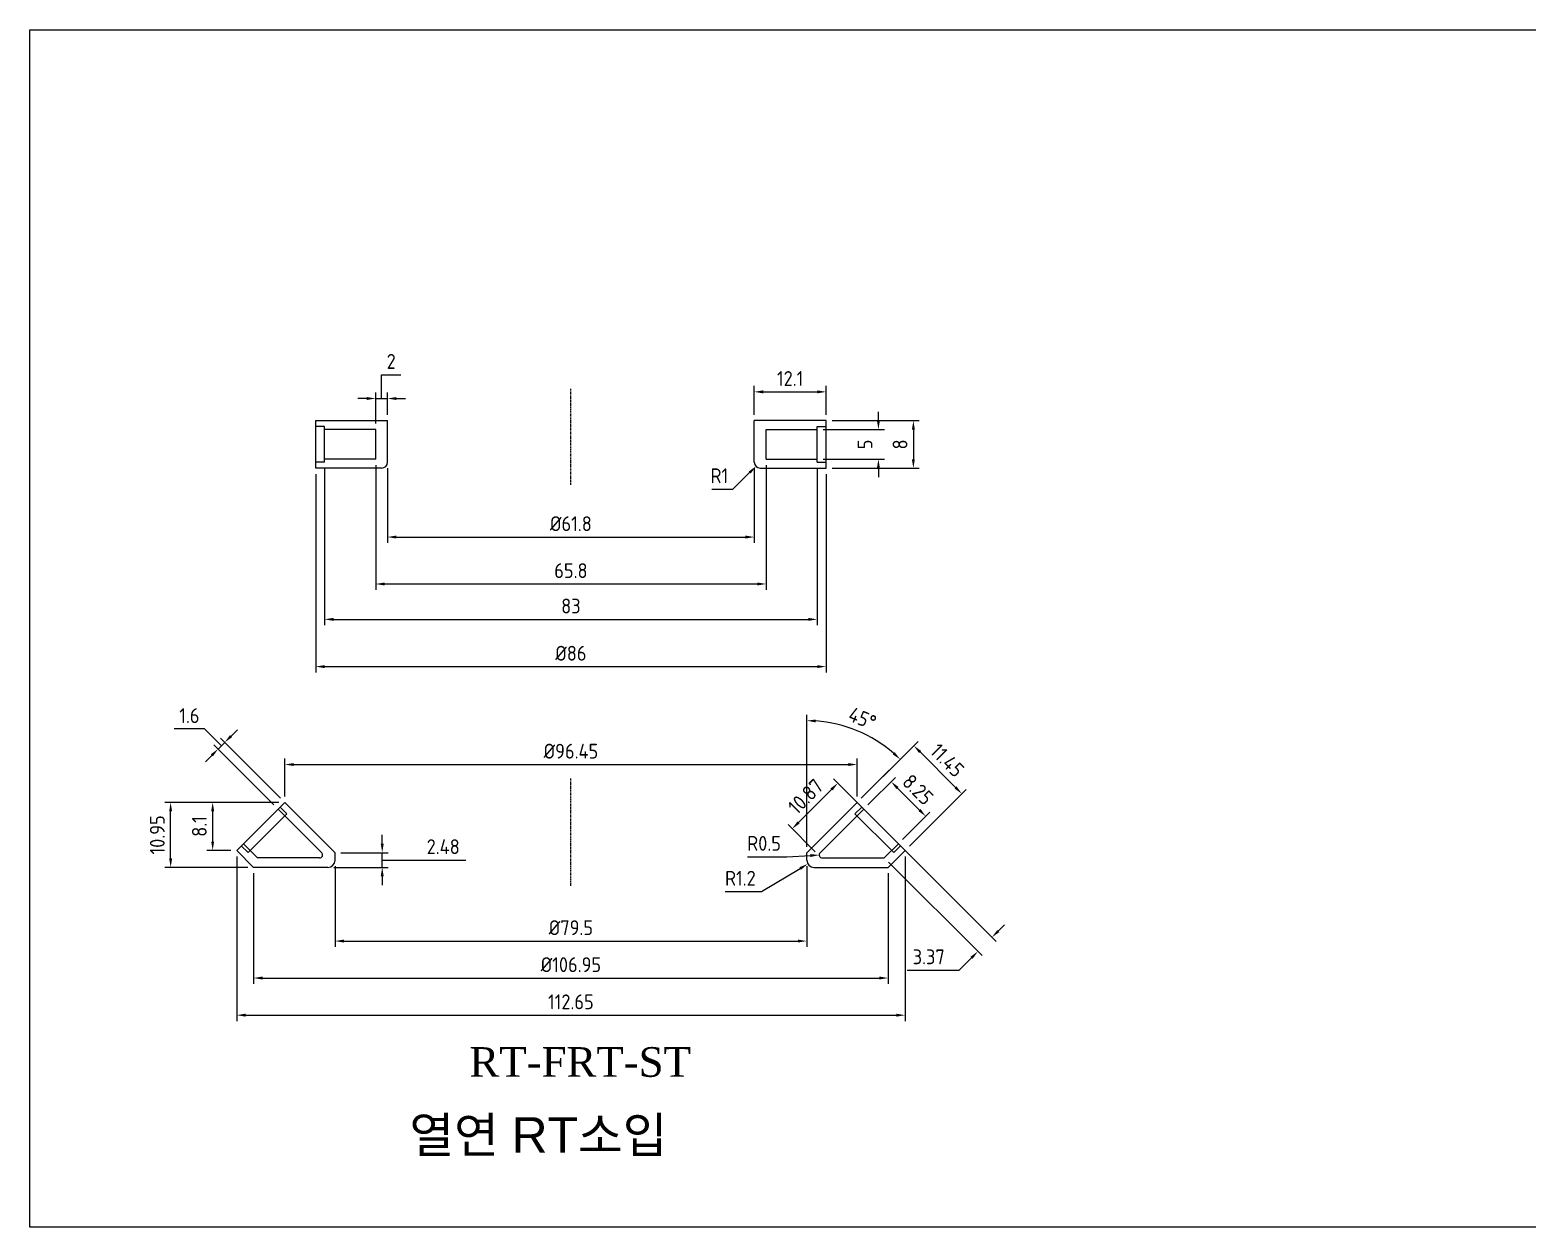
# Model space of a CAD drawing. Header units: inches. Extents: x 0 to 3212, y -602 to 1112.
# Drawn here: x 1891.3 to 2143.6, y -86.6 to 115.1 of the extents above; entities that cross this region are included whole.
import ezdxf

# ---------------------------------------------------------------- set-up
doc = ezdxf.new("R2010")
doc.units = ezdxf.units.IN
doc.linetypes.add('CENTER', pattern=[2, 1.25, -0.25, 0.25, -0.25])
doc.layers.add('03_Center', color=1, linetype='CENTER', lineweight=13)
doc.layers.add('도면 표제', color=7, linetype='Continuous')
doc.styles.add('ISOCP', font='isocp.shx')
doc.styles.get("Standard").update_dxf_attribs({"font": 'arial.ttf'})
doc.dimstyles.new('ILJINGLOBAL', dxfattribs={"dimtxt": 2.5, "dimasz": 1.5, "dimexe": 1, "dimexo": 1, "dimgap": 1, "dimtad": 1, "dimtoh": 1, "dimzin": 9, "dimdsep": 46, "dimtxsty": 'ISOCP', "dimcen": 0, "dimclrd": 1, "dimclre": 1, "dimclrt": 2, "dimazin": 2, "dimtm": 1e-09, "dimtfac": 1, "dimtofl": 0, "dimtmove": 1, "dimatfit": 3, "dimfxl": 1, "dimtolj": 1, "dimtzin": 0, "dimarcsym": 0})

# ---------------------------------------------------------------- blocks, each defined once
blk = doc.blocks.new('*D726')
at = {"color": 1, "lineweight": -2, "transparency": 16777216}
for p, q in [((1942.68, -25.75), (1942.68, -39.37)), ((2022.18, -25.75), (2022.18, -39.37)), ((1944.18, -38.37), (2020.68, -38.37))]:
    blk.add_line(p, q, dxfattribs=at)
at = {"color": 1, "transparency": 16777216}
for points in [[(1944.18, -38.12), (1944.18, -38.62), (1942.68, -38.37)], [(2020.68, -38.12), (2020.68, -38.62), (2022.18, -38.37)]]:
    blk.add_solid(points, dxfattribs=at)
at = {"layer": 'Defpoints', "color": 0, "transparency": 16777216}
for p in [(1942.68, -24.75), (2022.18, -24.75), (2022.18, -38.37)]:
    blk.add_point(p, dxfattribs=at)
at = {"color": 2, "transparency": 16777216, "insert": (1982.43, -36.12), "char_height": 2.5, "attachment_point": 5, "style": 'ISOCP'}
blk.add_mtext('\\A1;%%C79.5', dxfattribs=at)
blk = doc.blocks.new('*D727')
at = {"color": 1, "lineweight": -2, "transparency": 16777216}
for p, q in [((1928.96, -26.95), (1928.96, -45.6)), ((2035.91, -26.95), (2035.91, -45.6)), ((1930.46, -44.6), (2034.41, -44.6))]:
    blk.add_line(p, q, dxfattribs=at)
at = {"color": 1, "transparency": 16777216}
for points in [[(1930.46, -44.35), (1930.46, -44.85), (1928.96, -44.6)], [(2034.41, -44.35), (2034.41, -44.85), (2035.91, -44.6)]]:
    blk.add_solid(points, dxfattribs=at)
at = {"layer": 'Defpoints', "color": 0, "transparency": 16777216}
for p in [(1928.96, -25.95), (2035.91, -25.95), (2035.91, -44.6)]:
    blk.add_point(p, dxfattribs=at)
at = {"color": 2, "transparency": 16777216, "insert": (1982.43, -42.35), "char_height": 2.5, "attachment_point": 5, "style": 'ISOCP'}
blk.add_mtext('\\A1;%%C106.95', dxfattribs=at)
blk = doc.blocks.new('*D728')
at = {"color": 1, "lineweight": -2, "transparency": 16777216}
for p, q in [((1926.11, -24.11), (1926.11, -51.86)), ((2038.76, -24.11), (2038.76, -51.86)), ((1927.61, -50.86), (2037.26, -50.86))]:
    blk.add_line(p, q, dxfattribs=at)
at = {"color": 1, "transparency": 16777216}
for points in [[(1927.61, -50.61), (1927.61, -51.11), (1926.11, -50.86)], [(2037.26, -50.61), (2037.26, -51.11), (2038.76, -50.86)]]:
    blk.add_solid(points, dxfattribs=at)
at = {"layer": 'Defpoints', "color": 0, "transparency": 16777216}
for p in [(1926.11, -23.11), (2038.76, -23.11), (2038.76, -50.86)]:
    blk.add_point(p, dxfattribs=at)
at = {"color": 2, "transparency": 16777216, "insert": (1982.43, -48.61), "char_height": 2.5, "attachment_point": 5, "style": 'ISOCP'}
blk.add_mtext('\\A1;112.65', dxfattribs=at)
blk = doc.blocks.new('*D550')
at = {"color": 1, "lineweight": -2, "transparency": 16777216}
for p, q in [((1934.21, -14.01), (1934.21, -7.63)), ((1935.71, -8.63), (2029.16, -8.63)), ((2030.66, -14.01), (2030.66, -7.63))]:
    blk.add_line(p, q, dxfattribs=at)
at = {"color": 1, "transparency": 16777216}
for points in [[(1935.71, -8.38), (1935.71, -8.88), (1934.21, -8.63)], [(2029.16, -8.38), (2029.16, -8.88), (2030.66, -8.63)]]:
    blk.add_solid(points, dxfattribs=at)
at = {"layer": 'Defpoints', "color": 0, "transparency": 16777216}
for p in [(2030.66, -8.63), (1934.21, -15.01), (2030.66, -15.01)]:
    blk.add_point(p, dxfattribs=at)
at = {"color": 2, "transparency": 16777216, "insert": (1982.43, -6.38), "char_height": 2.5, "attachment_point": 5, "style": 'ISOCP'}
blk.add_mtext('\\A1;%%C96.45', dxfattribs=at)
blk = doc.blocks.new('*D729')
at = {"color": 1, "lineweight": -2, "transparency": 16777216}
for p, q in [((2022.18, -22.48), (2022.18, -0.24)), ((2031.36, -14.3), (2038.62, -7.04))]:
    blk.add_line(p, q, dxfattribs=at)
blk.add_arc((2022.18, -23.48), 22.24, 48.8648, 86.1352, dxfattribs=at)
at = {"color": 1, "transparency": 16777216}
for points in [[(2023.68, -1.54), (2023.69, -1.04), (2022.18, -1.24)], [(2036.99, -6.54), (2036.65, -6.91), (2037.91, -7.75)]]:
    blk.add_solid(points, dxfattribs=at)
at = {"layer": 'Defpoints', "color": 0, "transparency": 16777216}
for p in [(2033.31, -4.22), (2030.66, -15.01), (2022.18, -23.48), (2022.18, -23.48), (2022.18, -24.75)]:
    blk.add_point(p, dxfattribs=at)
at = {"color": 2, "transparency": 16777216, "insert": (2031.56, -0.85), "char_height": 2.5, "attachment_point": 5, "rotation": 337.5, "style": 'ISOCP'}
blk.add_mtext('\\A1;45°', dxfattribs=at)
blk = doc.blocks.new('*D551')
at = {"color": 1, "lineweight": -2, "transparency": 16777216}
for p, q in [((2031.36, -14.3), (2040.92, -4.75)), ((2041.27, -6.51), (2047.25, -12.49)), ((2039.46, -22.4), (2049.02, -12.85))]:
    blk.add_line(p, q, dxfattribs=at)
at = {"color": 1, "transparency": 16777216}
for points in [[(2041.45, -6.34), (2041.09, -6.69), (2040.21, -5.45)], [(2047.42, -12.31), (2047.07, -12.67), (2048.31, -13.55)]]:
    blk.add_solid(points, dxfattribs=at)
at = {"layer": 'Defpoints', "color": 0, "transparency": 16777216}
for p in [(2030.66, -15.01), (2048.31, -13.55), (2038.76, -23.11)]:
    blk.add_point(p, dxfattribs=at)
at = {"color": 2, "transparency": 16777216, "insert": (2045.85, -7.91), "char_height": 2.5, "attachment_point": 5, "rotation": 315, "style": 'ISOCP'}
blk.add_mtext('\\A1;11.45', dxfattribs=at)
blk = doc.blocks.new('*D730')
at = {"color": 1, "lineweight": -2, "transparency": 16777216}
for p, q in [((2014.57, -30.04), (2021.07, -26.14)), ((2008.42, -30.04), (2014.57, -30.04))]:
    blk.add_line(p, q, dxfattribs=at)
at = {"color": 1, "transparency": 16777216}
blk.add_solid([(2020.94, -25.93), (2021.2, -26.36), (2022.36, -25.37)], dxfattribs=at)
at = {"layer": 'Defpoints', "color": 0, "transparency": 16777216}
for p in [(2023.38, -24.75), (2022.36, -25.37)]:
    blk.add_point(p, dxfattribs=at)
at = {"color": 2, "transparency": 16777216, "insert": (2010.99, -27.79), "char_height": 2.5, "attachment_point": 5, "style": 'ISOCP'}
blk.add_mtext('\\A1;R1.2', dxfattribs=at)
blk = doc.blocks.new('*D731')
at = {"color": 1, "lineweight": -2, "transparency": 16777216}
for p, q in [((2038.33, -22.68), (2054.1, -38.45)), ((2035.95, -25.06), (2051.72, -40.83)), ((2054.45, -36.68), (2055.51, -35.62)), ((2047.86, -43.28), (2048.89, -42.24)), ((2049.95, -41.18), (2048.89, -42.24)), ((2039.11, -43.28), (2047.86, -43.28))]:
    blk.add_line(p, q, dxfattribs=at)
at = {"color": 1, "transparency": 16777216}
for points in [[(2054.28, -36.5), (2054.63, -36.86), (2053.39, -37.74)], [(2049.77, -41.01), (2050.13, -41.36), (2051.01, -40.12)]]:
    blk.add_solid(points, dxfattribs=at)
at = {"layer": 'Defpoints', "color": 0, "transparency": 16777216}
for p in [(2037.62, -21.97), (2035.24, -24.35), (2053.39, -37.74)]:
    blk.add_point(p, dxfattribs=at)
at = {"color": 2, "transparency": 16777216, "insert": (2042.73, -41.03), "char_height": 2.5, "attachment_point": 5, "style": 'ISOCP'}
blk.add_mtext('\\A1;3.37', dxfattribs=at)
blk = doc.blocks.new('*D732')
at = {"color": 1, "lineweight": -2, "transparency": 16777216}
for p, q in [((1950.63, -21.98), (1950.63, -20.48)), ((1943.68, -23.48), (1951.63, -23.48)), ((1950.63, -25.95), (1950.63, -23.48)), ((1950.63, -24.72), (1957.13, -24.72)), ((1957.13, -24.72), (1964.7, -24.72)), ((1942.48, -25.95), (1951.63, -25.95)), ((1950.63, -27.45), (1950.63, -28.95))]:
    blk.add_line(p, q, dxfattribs=at)
at = {"color": 1, "transparency": 16777216}
for points in [[(1950.38, -21.98), (1950.88, -21.98), (1950.63, -23.48)], [(1950.38, -27.45), (1950.88, -27.45), (1950.63, -25.95)]]:
    blk.add_solid(points, dxfattribs=at)
at = {"layer": 'Defpoints', "color": 0, "transparency": 16777216}
for p in [(1942.68, -23.48), (1950.63, -23.48), (1941.48, -25.95)]:
    blk.add_point(p, dxfattribs=at)
at = {"color": 2, "transparency": 16777216, "insert": (1960.91, -22.47), "char_height": 2.5, "attachment_point": 5, "style": 'ISOCP'}
blk.add_mtext('\\A1;2.48', dxfattribs=at)
blk = doc.blocks.new('*D733')
at = {"color": 1, "lineweight": -2, "transparency": 16777216}
for p, q in [((2032.49, -15.43), (2037.11, -10.82)), ((2037.46, -12.59), (2041.18, -16.3)), ((2038.33, -21.27), (2042.94, -16.66))]:
    blk.add_line(p, q, dxfattribs=at)
at = {"color": 1, "transparency": 16777216}
for points in [[(2037.64, -12.41), (2037.28, -12.76), (2036.4, -11.53)], [(2041.35, -16.13), (2041, -16.48), (2042.24, -17.36)]]:
    blk.add_solid(points, dxfattribs=at)
at = {"layer": 'Defpoints', "color": 0, "transparency": 16777216}
for p in [(2031.79, -16.14), (2042.24, -17.36), (2037.62, -21.97)]:
    blk.add_point(p, dxfattribs=at)
at = {"color": 2, "transparency": 16777216, "insert": (2040.91, -12.85), "char_height": 2.5, "attachment_point": 5, "rotation": 315, "style": 'ISOCP'}
blk.add_mtext('\\A1;8.25', dxfattribs=at)
blk = doc.blocks.new('*D734')
at = {"color": 1, "lineweight": -2, "transparency": 16777216}
for p, q in [((1933.21, -15.01), (1913.98, -15.01)), ((1914.98, -24.45), (1914.98, -16.51)), ((1927.96, -25.95), (1913.98, -25.95))]:
    blk.add_line(p, q, dxfattribs=at)
at = {"color": 1, "transparency": 16777216}
for points in [[(1914.73, -16.51), (1915.23, -16.51), (1914.98, -15.01)], [(1914.73, -24.45), (1915.23, -24.45), (1914.98, -25.95)]]:
    blk.add_solid(points, dxfattribs=at)
at = {"layer": 'Defpoints', "color": 0, "transparency": 16777216}
for p in [(1914.98, -15.01), (1934.21, -15.01), (1928.96, -25.95)]:
    blk.add_point(p, dxfattribs=at)
at = {"color": 2, "transparency": 16777216, "insert": (1912.73, -20.48), "char_height": 2.5, "attachment_point": 5, "rotation": 90, "style": 'ISOCP'}
blk.add_mtext('\\A1;10.95', dxfattribs=at)
blk = doc.blocks.new('*D735')
at = {"color": 1, "lineweight": -2, "transparency": 16777216}
for p, q in [((1920.71, -2.64), (1915.58, -2.64)), ((1923.54, -5.46), (1920.71, -2.64)), ((1924.1, -4.9), (1922.97, -6.03)), ((1933.5, -14.3), (1923.39, -4.19)), ((1925.16, -3.84), (1926.22, -2.78)), ((1921.91, -7.09), (1920.85, -8.15)), ((1932.37, -15.43), (1922.26, -5.32))]:
    blk.add_line(p, q, dxfattribs=at)
at = {"color": 1, "transparency": 16777216}
for points in [[(1924.98, -3.66), (1925.34, -4.01), (1924.1, -4.9)], [(1921.73, -6.91), (1922.09, -7.27), (1922.97, -6.03)]]:
    blk.add_solid(points, dxfattribs=at)
at = {"layer": 'Defpoints', "color": 0, "transparency": 16777216}
for p in [(1922.97, -6.03), (1934.21, -15.01), (1933.08, -16.14)]:
    blk.add_point(p, dxfattribs=at)
at = {"color": 2, "transparency": 16777216, "insert": (1918.14, -0.39), "char_height": 2.5, "attachment_point": 5, "style": 'ISOCP'}
blk.add_mtext('\\A1;1.6', dxfattribs=at)
blk = doc.blocks.new('*D736')
at = {"color": 1, "lineweight": -2, "transparency": 16777216}
for p, q in [((1933.21, -15.01), (1921.06, -15.01)), ((1922.06, -16.51), (1922.06, -21.61)), ((1925.11, -23.11), (1921.06, -23.11))]:
    blk.add_line(p, q, dxfattribs=at)
at = {"color": 1, "transparency": 16777216}
for points in [[(1921.81, -16.51), (1922.31, -16.51), (1922.06, -15.01)], [(1921.81, -21.61), (1922.31, -21.61), (1922.06, -23.11)]]:
    blk.add_solid(points, dxfattribs=at)
at = {"layer": 'Defpoints', "color": 0, "transparency": 16777216}
for p in [(1934.21, -15.01), (1922.06, -23.11), (1926.11, -23.11)]:
    blk.add_point(p, dxfattribs=at)
at = {"color": 2, "transparency": 16777216, "insert": (1919.81, -19.06), "char_height": 2.5, "attachment_point": 5, "rotation": 90, "style": 'ISOCP'}
blk.add_mtext('\\A1;8.1', dxfattribs=at)
blk = doc.blocks.new('*D552')
at = {"color": 1, "lineweight": -2, "transparency": 16777216}
for p, q in [((1951.53, 41.31), (1951.53, 28.7)), ((2013.33, 41.31), (2013.33, 28.7)), ((1953.03, 29.7), (2011.83, 29.7))]:
    blk.add_line(p, q, dxfattribs=at)
at = {"color": 1, "transparency": 16777216}
for points in [[(1953.03, 29.95), (1953.03, 29.45), (1951.53, 29.7)], [(2011.83, 29.95), (2011.83, 29.45), (2013.33, 29.7)]]:
    blk.add_solid(points, dxfattribs=at)
at = {"layer": 'Defpoints', "color": 0, "transparency": 16777216}
for p in [(1951.53, 42.31), (2013.33, 42.31), (2013.33, 29.7)]:
    blk.add_point(p, dxfattribs=at)
at = {"color": 2, "transparency": 16777216, "insert": (1982.43, 31.95), "char_height": 2.5, "attachment_point": 5, "style": 'ISOCP'}
blk.add_mtext('\\A1;%%C61.8', dxfattribs=at)
blk = doc.blocks.new('*D737')
at = {"color": 1, "lineweight": -2, "transparency": 16777216}
for p, q in [((1939.43, 40.31), (1939.43, 6.87)), ((2025.43, 40.31), (2025.43, 6.87)), ((1940.93, 7.87), (2023.93, 7.87))]:
    blk.add_line(p, q, dxfattribs=at)
at = {"color": 1, "transparency": 16777216}
for points in [[(1940.93, 8.12), (1940.93, 7.62), (1939.43, 7.87)], [(2023.93, 8.12), (2023.93, 7.62), (2025.43, 7.87)]]:
    blk.add_solid(points, dxfattribs=at)
at = {"layer": 'Defpoints', "color": 0, "transparency": 16777216}
for p in [(1939.43, 41.31), (2025.43, 41.31), (2025.43, 7.87)]:
    blk.add_point(p, dxfattribs=at)
at = {"color": 2, "transparency": 16777216, "insert": (1982.43, 10.12), "char_height": 2.5, "attachment_point": 5, "style": 'ISOCP'}
blk.add_mtext('\\A1;%%C86', dxfattribs=at)
blk = doc.blocks.new('*D738')
at = {"color": 1, "lineweight": -2, "transparency": 16777216}
for p, q in [((2026.43, 49.31), (2041.14, 49.31)), ((2040.14, 47.81), (2040.14, 42.81)), ((2026.43, 41.31), (2041.14, 41.31))]:
    blk.add_line(p, q, dxfattribs=at)
at = {"color": 1, "transparency": 16777216}
for points in [[(2039.89, 47.81), (2040.39, 47.81), (2040.14, 49.31)], [(2039.89, 42.81), (2040.39, 42.81), (2040.14, 41.31)]]:
    blk.add_solid(points, dxfattribs=at)
at = {"layer": 'Defpoints', "color": 0, "transparency": 16777216}
for p in [(2025.43, 49.31), (2025.43, 41.31), (2040.14, 41.31)]:
    blk.add_point(p, dxfattribs=at)
at = {"color": 2, "transparency": 16777216, "insert": (2037.89, 45.31), "char_height": 2.5, "attachment_point": 5, "rotation": 90, "style": 'ISOCP'}
blk.add_mtext('\\A1;8', dxfattribs=at)
blk = doc.blocks.new('*D739')
at = {"color": 1, "lineweight": -2, "transparency": 16777216}
for p, q in [((2009.69, 37.77), (2012.55, 40.57)), ((2006.19, 37.77), (2009.69, 37.77))]:
    blk.add_line(p, q, dxfattribs=at)
at = {"color": 1, "transparency": 16777216}
blk.add_solid([(2012.37, 40.74), (2012.72, 40.39), (2013.62, 41.61)], dxfattribs=at)
at = {"layer": 'Defpoints', "color": 0, "transparency": 16777216}
for p in [(2013.62, 41.61), (2014.33, 42.31)]:
    blk.add_point(p, dxfattribs=at)
at = {"color": 2, "transparency": 16777216, "insert": (2007.44, 40.02), "char_height": 2.5, "attachment_point": 5, "style": 'ISOCP'}
blk.add_mtext('\\A1;R1', dxfattribs=at)
blk = doc.blocks.new('*D740')
at = {"color": 1, "lineweight": -2, "transparency": 16777216}
for p, q in [((2013.33, 50.31), (2013.33, 55.16)), ((2014.83, 54.16), (2023.93, 54.16)), ((2025.43, 50.31), (2025.43, 55.16))]:
    blk.add_line(p, q, dxfattribs=at)
at = {"color": 1, "transparency": 16777216}
for points in [[(2014.83, 54.41), (2014.83, 53.91), (2013.33, 54.16)], [(2023.93, 54.41), (2023.93, 53.91), (2025.43, 54.16)]]:
    blk.add_solid(points, dxfattribs=at)
at = {"layer": 'Defpoints', "color": 0, "transparency": 16777216}
for p in [(2025.43, 54.16), (2013.33, 49.31), (2025.43, 49.31)]:
    blk.add_point(p, dxfattribs=at)
at = {"color": 2, "transparency": 16777216, "insert": (2019.38, 56.41), "char_height": 2.5, "attachment_point": 5, "style": 'ISOCP'}
blk.add_mtext('\\A1;12.1', dxfattribs=at)
blk = doc.blocks.new('*D741')
at = {"color": 1, "lineweight": -2, "transparency": 16777216}
for p, q in [((1949.53, 41.81), (1949.53, 20.79)), ((2015.33, 41.81), (2015.33, 20.79)), ((1951.03, 21.79), (2013.83, 21.79))]:
    blk.add_line(p, q, dxfattribs=at)
at = {"color": 1, "transparency": 16777216}
for points in [[(1951.03, 22.04), (1951.03, 21.54), (1949.53, 21.79)], [(2013.83, 22.04), (2013.83, 21.54), (2015.33, 21.79)]]:
    blk.add_solid(points, dxfattribs=at)
at = {"layer": 'Defpoints', "color": 0, "transparency": 16777216}
for p in [(1949.53, 42.81), (2015.33, 42.81), (2015.33, 21.79)]:
    blk.add_point(p, dxfattribs=at)
at = {"color": 2, "transparency": 16777216, "insert": (1982.43, 24.04), "char_height": 2.5, "attachment_point": 5, "style": 'ISOCP'}
blk.add_mtext('\\A1;65.8', dxfattribs=at)
blk = doc.blocks.new('*D742')
at = {"color": 1, "lineweight": -2, "transparency": 16777216}
for p, q in [((1940.93, 41.31), (1940.93, 14.83)), ((2023.93, 41.31), (2023.93, 14.83)), ((1942.43, 15.83), (2022.43, 15.83))]:
    blk.add_line(p, q, dxfattribs=at)
at = {"color": 1, "transparency": 16777216}
for points in [[(1942.43, 16.08), (1942.43, 15.58), (1940.93, 15.83)], [(2022.43, 16.08), (2022.43, 15.58), (2023.93, 15.83)]]:
    blk.add_solid(points, dxfattribs=at)
at = {"layer": 'Defpoints', "color": 0, "transparency": 16777216}
for p in [(1940.93, 42.31), (2023.93, 42.31), (2023.93, 15.83)]:
    blk.add_point(p, dxfattribs=at)
at = {"color": 2, "transparency": 16777216, "insert": (1982.43, 18.08), "char_height": 2.5, "attachment_point": 5, "style": 'ISOCP'}
blk.add_mtext('\\A1;83', dxfattribs=at)
blk = doc.blocks.new('*D743')
at = {"color": 1, "lineweight": -2, "transparency": 16777216}
for p, q in [((2034.25, 49.31), (2034.25, 50.81)), ((2024.93, 47.81), (2035.25, 47.81)), ((2024.93, 42.81), (2035.25, 42.81)), ((2034.25, 41.31), (2034.25, 39.81))]:
    blk.add_line(p, q, dxfattribs=at)
at = {"color": 1, "transparency": 16777216}
for points in [[(2034, 49.31), (2034.5, 49.31), (2034.25, 47.81)], [(2034, 41.31), (2034.5, 41.31), (2034.25, 42.81)]]:
    blk.add_solid(points, dxfattribs=at)
at = {"layer": 'Defpoints', "color": 0, "transparency": 16777216}
for p in [(2023.93, 47.81), (2023.93, 42.81), (2034.25, 42.81)]:
    blk.add_point(p, dxfattribs=at)
at = {"color": 2, "transparency": 16777216, "insert": (2032, 45.31), "char_height": 2.5, "attachment_point": 5, "rotation": 90, "style": 'ISOCP'}
blk.add_mtext('\\A1;5', dxfattribs=at)
blk = doc.blocks.new('*D744')
at = {"color": 1, "lineweight": -2, "transparency": 16777216}
for p, q in [((1950.53, 53.04), (1950.53, 57.04)), ((1950.53, 57.04), (1953.75, 57.04)), ((1948.03, 53.04), (1946.53, 53.04)), ((1949.53, 48.81), (1949.53, 54.04)), ((1949.53, 53.04), (1951.53, 53.04)), ((1951.53, 50.31), (1951.53, 54.04)), ((1953.03, 53.04), (1954.53, 53.04))]:
    blk.add_line(p, q, dxfattribs=at)
at = {"color": 1, "transparency": 16777216}
for points in [[(1948.03, 53.29), (1948.03, 52.79), (1949.53, 53.04)], [(1953.03, 53.29), (1953.03, 52.79), (1951.53, 53.04)]]:
    blk.add_solid(points, dxfattribs=at)
at = {"layer": 'Defpoints', "color": 0, "transparency": 16777216}
for p in [(1951.53, 53.04), (1951.53, 49.31), (1949.53, 47.81)]:
    blk.add_point(p, dxfattribs=at)
at = {"color": 2, "transparency": 16777216, "insert": (1952.14, 59.29), "char_height": 2.5, "attachment_point": 5, "style": 'ISOCP'}
blk.add_mtext('\\A1;2', dxfattribs=at)
blk = doc.blocks.new('*D745')
at = {"color": 1, "lineweight": -2, "transparency": 16777216}
for p, q in [((2012.18, -24.16), (2018.79, -24.16)), ((2018.79, -24.16), (2022.78, -23.96))]:
    blk.add_line(p, q, dxfattribs=at)
at = {"color": 1, "transparency": 16777216}
blk.add_solid([(2022.77, -23.71), (2022.79, -24.21), (2024.28, -23.88)], dxfattribs=at)
at = {"layer": 'Defpoints', "color": 0, "transparency": 16777216}
for p in [(2024.28, -23.88), (2024.78, -23.85)]:
    blk.add_point(p, dxfattribs=at)
at = {"color": 2, "transparency": 16777216, "insert": (2014.98, -21.91), "char_height": 2.5, "attachment_point": 5, "style": 'ISOCP'}
blk.add_mtext('\\A1;R0.5', dxfattribs=at)
blk = doc.blocks.new('*D746')
at = {"color": 1, "lineweight": -2, "transparency": 16777216}
for p, q in [((2031.3, -15.65), (2026.7, -11.05)), ((2020.78, -18.39), (2026.35, -12.82)), ((2023.61, -23.34), (2019.02, -18.74))]:
    blk.add_line(p, q, dxfattribs=at)
at = {"color": 1, "transparency": 16777216}
for points in [[(2026.17, -12.65), (2026.53, -13), (2027.41, -11.76)], [(2020.61, -18.21), (2020.96, -18.57), (2019.72, -19.45)]]:
    blk.add_solid(points, dxfattribs=at)
at = {"layer": 'Defpoints', "color": 0, "transparency": 16777216}
for p in [(2027.41, -11.76), (2032.01, -16.36), (2024.32, -24.05)]:
    blk.add_point(p, dxfattribs=at)
at = {"color": 2, "transparency": 16777216, "insert": (2021.98, -14.02), "char_height": 2.5, "attachment_point": 5, "rotation": 45, "style": 'ISOCP'}
blk.add_mtext('\\A1;10.87', dxfattribs=at)

msp = doc.modelspace()

# ---------------------------------------------------------------- linework, layer by layer
for p, q in [((1939.4327, 41.3138), (1939.4327, 49.3138)), ((1939.4327, 49.3138), (1951.5327, 49.3138)), ((1940.9327, 48.3138), (1939.4327, 48.3138)), ((1940.9327, 42.3138), (1940.9327, 48.3138)), ((1951.5327, 42.3138), (1951.5327, 49.3138)), ((2013.3327, 42.3138), (2013.3327, 49.3138)), ((2025.4327, 49.3138), (2013.3327, 49.3138)), ((2023.9327, 48.3138), (2025.4327, 48.3138)), ((2023.9327, 42.3138), (2023.9327, 48.3138)), ((2025.4327, 41.3138), (2025.4327, 49.3138)), ((1949.5327, 47.8138), (1940.9327, 47.8138)), ((1949.5327, 42.8138), (1949.5327, 47.8138)), ((2015.3327, 47.8138), (2023.9327, 47.8138)), ((2015.3327, 42.8138), (2015.3327, 47.8138)), ((1940.9327, 42.3138), (1939.4327, 42.3138)), ((1950.5327, 41.3138), (1939.4327, 41.3138)), ((1949.5327, 42.8138), (1940.9327, 42.8138)), ((1950.4327, 41.3138), (1941.2492, 41.3138)), ((1950.4327, 41.3138), (1941.3053, 41.3138)), ((2014.3327, 41.3138), (2025.4327, 41.3138)), ((2014.4327, 41.3138), (2023.6161, 41.3138)), ((2014.4327, 41.3138), (2023.56, 41.3138)), ((2015.3327, 42.8138), (2023.9327, 42.8138)), ((2023.9327, 42.3138), (2025.4327, 42.3138)), ((1934.2091, -15.0064), (1926.1099, -23.1057)), ((1942.681, -23.4784), (1934.2091, -15.0064)), ((2022.1843, -23.4784), (2030.6562, -15.0064)), ((2030.6562, -15.0064), (2038.7555, -23.1057)), ((1934.5627, -16.9156), (1928.019, -23.4593)), ((1940.4403, -23.5004), (1933.0778, -16.1378)), ((1934.5627, -16.9156), (1933.4313, -15.7843)), ((2024.425, -23.5004), (2031.7876, -16.1378)), ((2030.3027, -16.9156), (2031.434, -15.7843)), ((2030.3027, -16.9156), (2036.8463, -23.4593)), ((1928.019, -23.4593), (1926.8877, -22.3279)), ((1929.6208, -24.3539), (1927.2412, -21.9743)), ((2035.2445, -24.3539), (2037.6241, -21.9743)), ((2036.8463, -23.4593), (2037.9777, -22.3279)), ((1928.9581, -25.9539), (1926.1099, -23.1057)), ((1940.0868, -24.3539), (1929.6208, -24.3539)), ((1942.681, -24.7539), (1942.681, -23.4784)), ((2022.1843, -24.7539), (2022.1843, -23.4784)), ((2024.7786, -24.3539), (2035.2445, -24.3539)), ((2035.9073, -25.9539), (2038.7555, -23.1057)), ((1941.481, -25.9539), (1928.9581, -25.9539)), ((2023.3843, -25.9539), (2035.9073, -25.9539))]:
    msp.add_line(p, q)
msp.add_lwpolyline([(1891.2683, 115.1372), (2395.8428, 115.1372), (2395.8428, -86.5558), (1891.2683, -86.5558)], close=True)
for centre, radius, start, end in [((1950.5327, 42.3138), 1, 270, 0), ((2014.3327, 42.3138), 1, 180, 270), ((1940.0868, -23.8539), 0.5, 270, 45), ((1941.481, -24.7539), 1.2, 270, 0), ((2023.3843, -24.7539), 1.2, 180, 270), ((2024.7786, -23.8539), 0.5, 135, 270)]:
    msp.add_arc(centre, radius, start, end)
at = {"layer": '03_Center', "ltscale": 0.25}
for p, q in [((1982.4327, 38.4711), (1982.4327, 54.6607)), ((1982.4327, -29.0671), (1982.4327, -10.9168))]:
    msp.add_line(p, q, dxfattribs=at)

# ---------------------------------------------------------------- texts
at = {"insert": (1955.214, -68.0453), "char_height": 6, "attachment_point": 1}
msp.add_mtext_dynamic_manual_height_columns('\\pt42;{\\fGulim|b0|i0|c129|p50;열연 }RT{\\fGulim|b0|i0|c129|p50;소입}', width=71.199208, gutter_width=12.5, heights=[0], dxfattribs=at)
at = {"layer": '도면 표제', "insert": (1983.9914, -58.7795), "char_height": 5, "width": 70.741132, "attachment_point": 5}
msp.add_mtext('{\\fRomantic|b0|i0|c2|p2;RT-FRT-ST}', dxfattribs=at)

# ---------------------------------------------------------------- dimensions: what is measured, and where the dimension line sits
for base, p1, p2, picture, middle in [((1951.5327, 53.0442), (1949.5327, 47.8138), (1951.5327, 49.3138), '*D744', (1951.5327, 59.295)), ((2025.4327, 54.1635), (2013.3327, 49.3138), (2025.4327, 49.3138), '*D740', (2019.3827, 56.4137)), ((2023.9327, 15.8284), (1940.9327, 42.3138), (2023.9327, 42.3138), '*D742', (1982.4327, 18.0784)), ((2015.3327, 21.7915), (1949.5327, 42.8138), (2015.3327, 42.8138), '*D741', (1982.4327, 24.0415)), ((2038.7555, -50.8571), (1926.1099, -23.1057), (2038.7555, -23.1057), '*D728', (1982.4327, -48.6068))]:
    dim = msp.add_linear_dim(base=base, p1=p1, p2=p2, dimstyle='ILJINGLOBAL')
    dim.commit()
    dim.dimension.update_dxf_attribs({"geometry": picture, "text_midpoint": middle})
for base, p1, p2, picture, middle in [((2034.2507, 42.8138), (2023.9327, 47.8138), (2023.9327, 42.8138), '*D743', (2032.0007, 45.3138)), ((2040.1423, 41.3138), (2025.4327, 49.3138), (2025.4327, 41.3138), '*D738', (2037.8923, 45.3138)), ((1914.9762, -15.0064), (1928.9581, -25.9539), (1934.2091, -15.0064), '*D734', (1912.7262, -20.4802)), ((1922.0568, -23.1057), (1934.2091, -15.0064), (1926.1099, -23.1057), '*D736', (1919.8068, -19.0561)), ((1950.6313, -23.4784), (1941.481, -25.9539), (1942.681, -23.4784), '*D732', (1958.1323, -22.4659))]:
    dim = msp.add_linear_dim(base=base, p1=p1, p2=p2, angle=90, dimstyle='ILJINGLOBAL')
    dim.commit()
    dim.dimension.update_dxf_attribs({"geometry": picture, "text_midpoint": middle})
for base, p1, p2, picture, middle in [((2025.4327, 7.8746), (1939.4327, 41.3138), (2025.4327, 41.3138), '*D737', (1982.4327, 10.1246)), ((2013.3327, 29.6962), (1951.5327, 42.3138), (2013.3327, 42.3138), '*D552', (1982.4327, 31.9462)), ((2030.6562, -8.6285), (1934.2091, -15.0064), (2030.6562, -15.0064), '*D550', (1982.4327, -6.3785)), ((2022.1843, -38.3717), (1942.681, -24.7539), (2022.1843, -24.7539), '*D726', (1982.4327, -36.1217)), ((2035.9073, -44.6032), (1928.9581, -25.9539), (2035.9073, -25.9539), '*D727', (1982.4327, -42.3532))]:
    dim = msp.add_linear_dim(base=base, p1=p1, p2=p2, text='%%C<>', dimstyle='ILJINGLOBAL')
    dim.commit()
    dim.dimension.update_dxf_attribs({"geometry": picture, "text_midpoint": middle})
for center, mpoint, picture, middle in [((2014.3327, 42.3138), (2013.6178, 41.6145), '*D739', (2007.4362, 40.0185)), ((2024.7786, -23.8539), (2024.2792, -23.8797), '*D745', (2014.9848, -21.913))]:
    dim = msp.add_radius_dim(center=center, mpoint=mpoint, dimstyle='ILJINGLOBAL')
    dim.commit()
    dim.dimension.update_dxf_attribs({"geometry": picture, "text_midpoint": middle})
for p1, p2, distance, picture, middle in [((1934.2091, -15.0064), (1933.0778, -16.1378), -14.2954, '*D735', (1919.7067, -0.3853)), ((2030.6562, -15.0064), (2038.7555, -23.1057), 13.5104, '*D551', (2045.8502, -7.9118)), ((2024.3166, -24.0453), (2032.0058, -16.3561), 6.497, '*D746', (2021.9762, -14.0156)), ((2031.7876, -16.1378), (2037.6241, -21.9743), 6.522, '*D733', (2040.9087, -12.8532))]:
    dim = msp.add_aligned_dim(p1=p1, p2=p2, distance=distance, dimstyle='ILJINGLOBAL')
    dim.commit()
    dim.dimension.update_dxf_attribs({"geometry": picture, "text_midpoint": middle})
dim = msp.add_angular_dim_2l(base=(2033.3053, -4.2162), line1=((2022.1843, -24.7539), (2022.1843, -23.4784)), line2=((2022.1843, -23.4784), (2030.6562, -15.0064)), dimstyle='ILJINGLOBAL')
dim.commit()
dim.dimension.update_dxf_attribs({"geometry": '*D729', "text_midpoint": (2031.557, -0.8507)})
dim = msp.add_linear_dim(base=(2053.3915, -37.7418), p1=(2035.2445, -24.3539), p2=(2037.6241, -21.9743), angle=45, dimstyle='ILJINGLOBAL')
dim.commit()
dim.dimension.update_dxf_attribs({"geometry": '*D731', "text_midpoint": (2044.3828, -43.2779), "dimtype": 161})
dim = msp.add_radius_dim(center=(2023.3843, -24.7539), mpoint=(2022.3552, -25.3712), dimstyle='ILJINGLOBAL')
dim.commit()
dim.dimension.update_dxf_attribs({"geometry": '*D730', "text_midpoint": (2014.568, -30.0424), "dimtype": 164})

doc.saveas('drawing.dxf')
